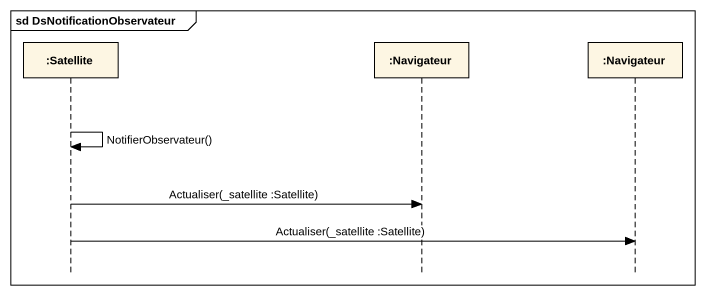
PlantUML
@startuml
mainframe sd DsNotificationObservateur
hide footbox
participant ":Satellite" as Satellite
participant ":Navigateur" as Navigateur
participant ":Navigateur" as Navigateur_2

Satellite -> Satellite : NotifierObservateur()
Satellite -> Navigateur : Actualiser(_satellite :Satellite)
Satellite -> Navigateur_2 : Actualiser(_satellite :Satellite)
@enduml
